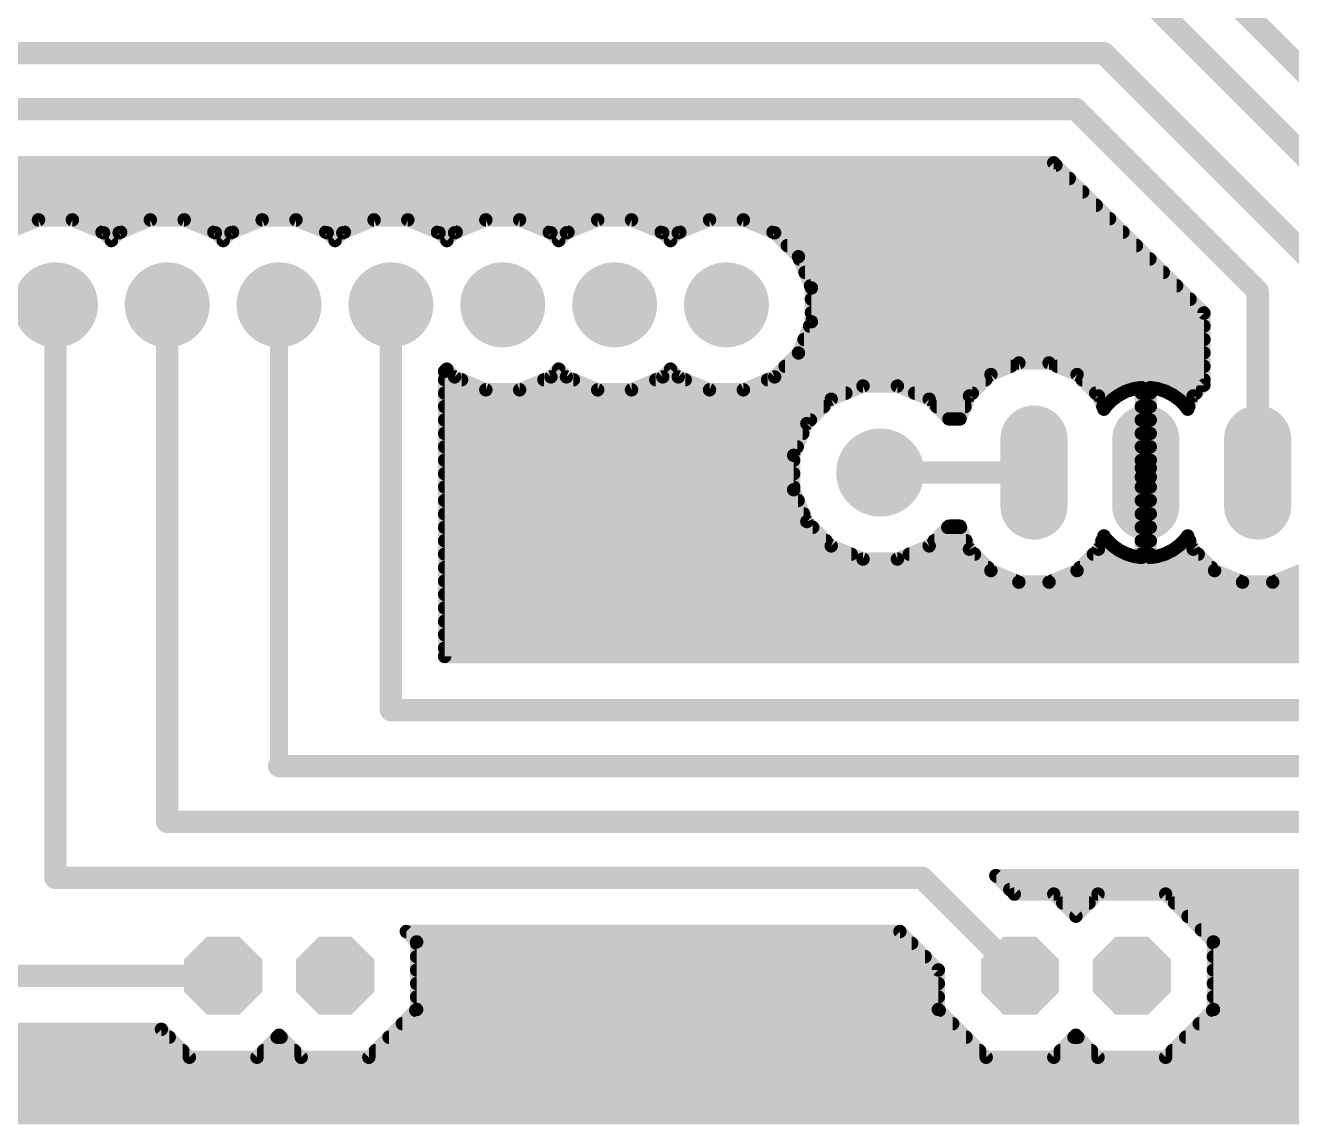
# Model space of a CAD drawing. Header units: millimetres. Extents: x 0 to 653, y 0 to 287.
# Drawn here: x 43.45 to 72.21, y 46.94 to 71.75 of the extents above; entities that cross this region are included whole.
import ezdxf

# ---------------------------------------------------------------- set-up
doc = ezdxf.new("R2010")
doc.units = ezdxf.units.MM
for name, color, linetype in [('16', 7, 'Continuous'), ('17', 7, 'Continuous'), ('18', 7, 'Continuous')]:
    doc.layers.add(name, color=color, linetype=linetype)

# ---------------------------------------------------------------- blocks, each defined once
blk = doc.blocks.new('LONGP100')
at = {"const_width": 1}
blk.add_lwpolyline([(-0.5, 0), (0.5, 0)], dxfattribs=at)
at = {"const_width": 0.5}
for points in [[(-0.5, 0.25, 1), (-0.5, -0.25)], [(0.5, -0.25, 1), (0.5, 0.25)]]:
    blk.add_lwpolyline(points, format="xyb", dxfattribs=at)
blk = doc.blocks.new('OCTAGONP')
at = {"const_width": 0.5}
blk.add_lwpolyline([(-0.25, -0.1036), (-0.25, 0.1036), (-0.1036, 0.25), (0.1036, 0.25), (0.25, 0.1036), (0.25, -0.1036), (0.1036, -0.25), (-0.1036, -0.25), (-0.25, -0.1036), (-0.25, 0.1036)], dxfattribs=at)
blk = doc.blocks.new('ROUNDP')
at = {"const_width": 0.5}
blk.add_lwpolyline([(0, -0.25, 1), (0, 0.25, 1), (0, -0.25)], format="xyb", dxfattribs=at)
blk = doc.blocks.new('ROUNDV')
at = {"const_width": 0.5}
blk.add_lwpolyline([(0, -0.25, 1), (0, 0.25, 1), (0, -0.25)], format="xyb", dxfattribs=at)

msp = doc.modelspace()

# ---------------------------------------------------------------- linework, layer by layer
at = {"layer": '16'}
for points, const_width in [([(69.532, 73.66), (84.455, 58.737)], 0.508), ([(68.897, 72.39), (83.82, 57.468)], 0.508), ([(41.593, 71.12), (67.945, 71.12)], 0.508), ([(67.945, 71.12), (73.978, 65.088)], 0.508), ([(39.053, 69.85), (67.31, 69.85)], 0.508), ([(67.31, 69.85), (71.438, 65.722)], 0.508), ([(38.81, 68.631), (66.805, 68.631)], 0.305), ([(66.805, 68.631), (70.218, 65.218)], 0.305), ([(19.607, 68.58), (66.856, 68.58)], 0.305), ([(19.607, 68.275), (67.161, 68.275)], 0.305), ([(19.607, 67.97), (67.465, 67.97)], 0.305), ([(19.607, 67.666), (67.77, 67.666)], 0.305), ([(19.607, 67.361), (68.075, 67.361)], 0.305), ([(43.748, 67.335), (43.039, 67.041)], 0.305), ([(44.517, 67.335), (43.748, 67.335)], 0.305), ([(45.226, 67.041), (44.517, 67.335)], 0.305), ([(46.288, 67.335), (45.579, 67.041)], 0.305), ([(47.056, 67.335), (46.288, 67.335)], 0.305), ([(47.766, 67.041), (47.056, 67.335)], 0.305), ([(48.828, 67.335), (48.119, 67.041)], 0.305), ([(49.596, 67.335), (48.828, 67.335)], 0.305), ([(50.306, 67.041), (49.596, 67.335)], 0.305), ([(51.368, 67.335), (50.659, 67.041)], 0.305), ([(52.136, 67.335), (51.368, 67.335)], 0.305), ([(52.846, 67.041), (52.136, 67.335)], 0.305), ([(53.908, 67.335), (53.199, 67.041)], 0.305), ([(54.676, 67.335), (53.908, 67.335)], 0.305), ([(55.386, 67.041), (54.676, 67.335)], 0.305), ([(56.449, 67.335), (55.739, 67.041)], 0.305), ([(57.217, 67.335), (56.449, 67.335)], 0.305), ([(57.926, 67.041), (57.217, 67.335)], 0.305), ([(58.989, 67.335), (58.279, 67.041)], 0.305), ([(59.757, 67.335), (58.989, 67.335)], 0.305), ([(60.466, 67.041), (59.757, 67.335)], 0.305), ([(45.191, 67.056), (45.614, 67.056)], 0.305), ([(45.403, 66.865), (45.226, 67.041)], 0.305), ([(45.579, 67.041), (45.403, 66.865)], 0.305), ([(47.731, 67.056), (48.154, 67.056)], 0.305), ([(47.943, 66.865), (47.766, 67.041)], 0.305), ([(48.119, 67.041), (47.943, 66.865)], 0.305), ([(50.271, 67.056), (50.694, 67.056)], 0.305), ([(50.483, 66.865), (50.306, 67.041)], 0.305), ([(50.659, 67.041), (50.483, 66.865)], 0.305), ([(52.811, 67.056), (53.234, 67.056)], 0.305), ([(53.023, 66.865), (52.846, 67.041)], 0.305), ([(53.199, 67.041), (53.023, 66.865)], 0.305), ([(55.351, 67.056), (55.774, 67.056)], 0.305), ([(55.562, 66.865), (55.386, 67.041)], 0.305), ([(55.739, 67.041), (55.562, 66.865)], 0.305), ([(57.891, 67.056), (58.314, 67.056)], 0.305), ([(58.102, 66.865), (57.926, 67.041)], 0.305), ([(58.279, 67.041), (58.102, 66.865)], 0.305), ([(60.431, 67.056), (68.38, 67.056)], 0.305), ([(61.009, 66.499), (60.466, 67.041)], 0.305), ([(60.756, 66.751), (68.685, 66.751)], 0.305), ([(61.303, 65.789), (61.009, 66.499)], 0.305), ([(61.031, 66.446), (68.989, 66.446)], 0.305), ([(61.157, 66.142), (69.294, 66.142)], 0.305), ([(61.283, 65.837), (69.599, 65.837)], 0.305), ([(61.303, 65.021), (61.303, 65.789)], 0.305), ([(71.438, 65.722), (71.438, 61.595)], 0.508), ([(44.133, 65.405), (44.133, 52.388)], 0.508), ([(46.672, 65.405), (46.672, 53.657)], 0.508), ([(49.212, 65.405), (49.212, 54.928)], 0.406), ([(51.752, 65.405), (51.752, 56.197)], 0.508), ([(61.303, 65.532), (69.904, 65.532)], 0.305), ([(61.303, 65.227), (70.209, 65.227)], 0.305), ([(70.218, 65.218), (70.218, 63.58)], 0.305), ([(61.009, 64.311), (61.303, 65.021)], 0.305), ([(61.262, 64.922), (70.218, 64.922)], 0.305), ([(61.136, 64.618), (70.218, 64.618)], 0.305), ([(60.466, 63.769), (61.009, 64.311)], 0.305), ([(61.01, 64.313), (70.218, 64.313)], 0.305), ([(60.706, 64.008), (65.83, 64.008)], 0.305), ([(66.014, 64.084), (65.379, 63.821)], 0.305), ([(66.701, 64.084), (66.014, 64.084)], 0.305), ([(67.336, 63.821), (66.701, 64.084)], 0.305), ([(66.885, 64.008), (70.218, 64.008)], 0.305), ([(52.972, 63.894), (53.023, 63.945)], 0.305), ([(52.972, 57.417), (52.972, 63.894)], 0.305), ([(52.972, 63.703), (53.357, 63.703)], 0.305), ([(53.023, 63.945), (53.199, 63.769)], 0.305), ([(53.199, 63.769), (53.908, 63.475)], 0.305), ([(54.676, 63.475), (55.386, 63.769)], 0.305), ([(55.228, 63.703), (55.897, 63.703)], 0.305), ([(55.386, 63.769), (55.562, 63.945)], 0.305), ([(55.562, 63.945), (55.739, 63.769)], 0.305), ([(55.739, 63.769), (56.449, 63.475)], 0.305), ([(57.217, 63.475), (57.926, 63.769)], 0.305), ([(57.768, 63.703), (58.437, 63.703)], 0.305), ([(57.926, 63.769), (58.102, 63.945)], 0.305), ([(58.102, 63.945), (58.279, 63.769)], 0.305), ([(58.279, 63.769), (58.989, 63.475)], 0.305), ([(59.757, 63.475), (60.466, 63.769)], 0.305), ([(60.308, 63.703), (65.261, 63.703)], 0.305), ([(65.379, 63.821), (64.893, 63.335)], 0.305), ([(67.822, 63.335), (67.336, 63.821)], 0.305), ([(67.454, 63.703), (70.218, 63.703)], 0.305), ([(53.908, 63.475), (54.676, 63.475)], 0.305), ([(56.449, 63.475), (57.217, 63.475)], 0.305), ([(58.989, 63.475), (59.757, 63.475)], 0.305), ([(62.474, 63.56), (61.752, 63.261)], 0.305), ([(63.256, 63.56), (62.474, 63.56)], 0.305), ([(63.978, 63.261), (63.256, 63.56)], 0.305), ([(68.449, 63.44), (68.285, 63.356)], 0.305), ([(68.624, 63.497), (68.449, 63.44)], 0.305), ([(68.796, 63.524), (68.624, 63.497)], 0.305), ([(68.796, 61.697), (68.796, 63.524)], 0.305), ([(69.171, 63.497), (68.999, 63.524)], 0.305), ([(68.999, 63.524), (68.999, 61.697)], 0.305), ([(69.346, 63.44), (69.171, 63.497)], 0.305), ([(69.51, 63.356), (69.346, 63.44)], 0.305), ([(70.218, 63.58), (69.973, 63.335)], 0.305), ([(52.972, 63.398), (62.084, 63.398)], 0.305), ([(61.752, 63.261), (61.199, 62.708)], 0.305), ([(63.647, 63.398), (64.956, 63.398)], 0.305), ([(64.425, 62.814), (63.978, 63.261)], 0.305), ([(64.893, 63.335), (64.677, 62.814)], 0.305), ([(67.759, 63.398), (68.368, 63.398)], 0.305), ([(67.946, 63.035), (67.822, 63.335)], 0.305), ([(68.136, 63.248), (68.006, 63.118)], 0.305), ([(68.285, 63.356), (68.136, 63.248)], 0.305), ([(68.796, 63.398), (68.999, 63.398)], 0.305), ([(69.427, 63.398), (70.036, 63.398)], 0.305), ([(69.659, 63.248), (69.51, 63.356)], 0.305), ([(69.789, 63.118), (69.659, 63.248)], 0.305), ([(69.973, 63.335), (69.849, 63.035)], 0.305), ([(52.972, 63.094), (61.584, 63.094)], 0.305), ([(64.146, 63.094), (64.793, 63.094)], 0.305), ([(67.922, 63.094), (67.989, 63.094)], 0.305), ([(68.006, 63.118), (67.946, 63.035)], 0.305), ([(68.796, 63.094), (68.999, 63.094)], 0.305), ([(69.849, 63.035), (69.789, 63.118)], 0.305), ([(69.806, 63.094), (69.873, 63.094)], 0.305), ([(52.972, 62.789), (61.28, 62.789)], 0.305), ([(61.199, 62.708), (60.9, 61.986)], 0.305), ([(64.677, 62.814), (64.425, 62.814)], 0.305), ([(68.796, 62.789), (68.999, 62.789)], 0.305), ([(52.972, 62.484), (61.106, 62.484)], 0.305), ([(68.796, 62.484), (68.999, 62.484)], 0.305), ([(52.972, 62.179), (60.98, 62.179)], 0.305), ([(60.9, 61.986), (60.9, 61.204)], 0.305), ([(68.796, 62.179), (68.999, 62.179)], 0.305), ([(52.972, 61.874), (60.9, 61.874)], 0.305), ([(66.358, 61.595), (62.865, 61.595)], 0.508), ([(68.796, 61.874), (68.999, 61.874)], 0.305), ([(68.999, 61.697), (68.796, 61.697)], 0.305), ([(52.972, 61.57), (60.9, 61.57)], 0.305), ([(68.796, 59.666), (68.796, 61.493)], 0.305), ([(68.796, 61.493), (68.999, 61.493)], 0.305), ([(68.999, 61.493), (68.999, 59.666)], 0.305), ([(52.972, 61.265), (60.9, 61.265)], 0.305), ([(60.9, 61.204), (61.199, 60.482)], 0.305), ([(68.796, 61.265), (68.999, 61.265)], 0.305), ([(52.972, 60.96), (61.001, 60.96)], 0.305), ([(68.796, 60.96), (68.999, 60.96)], 0.305), ([(52.972, 60.655), (61.127, 60.655)], 0.305), ([(68.796, 60.655), (68.999, 60.655)], 0.305), ([(52.972, 60.35), (61.33, 60.35)], 0.305), ([(61.199, 60.482), (61.752, 59.929)], 0.305), ([(63.978, 59.929), (64.425, 60.376)], 0.305), ([(64.4, 60.35), (64.688, 60.35)], 0.305), ([(64.425, 60.376), (64.677, 60.376)], 0.305), ([(64.677, 60.376), (64.893, 59.855)], 0.305), ([(68.796, 60.35), (68.999, 60.35)], 0.305), ([(52.972, 60.046), (61.635, 60.046)], 0.305), ([(64.095, 60.046), (64.814, 60.046)], 0.305), ([(67.822, 59.855), (67.946, 60.155)], 0.305), ([(67.901, 60.046), (68.032, 60.046)], 0.305), ([(67.946, 60.155), (68.006, 60.072)], 0.305), ([(68.006, 60.072), (68.136, 59.942)], 0.305), ([(68.796, 60.046), (68.999, 60.046)], 0.305), ([(69.659, 59.942), (69.789, 60.072)], 0.305), ([(69.763, 60.046), (69.894, 60.046)], 0.305), ([(69.789, 60.072), (69.849, 60.155)], 0.305), ([(69.849, 60.155), (69.973, 59.855)], 0.305), ([(52.972, 59.741), (62.206, 59.741)], 0.305), ([(61.752, 59.929), (62.474, 59.63)], 0.305), ([(63.256, 59.63), (63.978, 59.929)], 0.305), ([(63.524, 59.741), (65.007, 59.741)], 0.305), ([(64.893, 59.855), (65.379, 59.369)], 0.305), ([(67.336, 59.369), (67.822, 59.855)], 0.305), ([(67.708, 59.741), (68.478, 59.741)], 0.305), ([(68.136, 59.942), (68.285, 59.834)], 0.305), ([(68.285, 59.834), (68.449, 59.75)], 0.305), ([(68.449, 59.75), (68.624, 59.693)], 0.305), ([(68.624, 59.693), (68.796, 59.666)], 0.305), ([(68.796, 59.741), (68.999, 59.741)], 0.305), ([(68.999, 59.666), (69.171, 59.693)], 0.305), ([(69.171, 59.693), (69.346, 59.75)], 0.305), ([(69.317, 59.741), (70.087, 59.741)], 0.305), ([(69.346, 59.75), (69.51, 59.834)], 0.305), ([(69.51, 59.834), (69.659, 59.942)], 0.305), ([(69.973, 59.855), (70.459, 59.369)], 0.305), ([(52.972, 59.436), (65.312, 59.436)], 0.305), ([(62.474, 59.63), (63.256, 59.63)], 0.305), ([(67.403, 59.436), (70.392, 59.436)], 0.305), ([(52.972, 59.131), (65.953, 59.131)], 0.305), ([(65.379, 59.369), (66.014, 59.106)], 0.305), ([(66.014, 59.106), (66.701, 59.106)], 0.305), ([(66.701, 59.106), (67.336, 59.369)], 0.305), ([(66.762, 59.131), (71.033, 59.131)], 0.305), ([(70.459, 59.369), (71.094, 59.106)], 0.305), ([(71.094, 59.106), (71.781, 59.106)], 0.305), ([(71.781, 59.106), (72.416, 59.369)], 0.305), ([(71.842, 59.131), (73.573, 59.131)], 0.305), ([(52.972, 58.826), (80.737, 58.826)], 0.305), ([(52.972, 58.522), (81.042, 58.522)], 0.305), ([(52.972, 58.217), (81.347, 58.217)], 0.305), ([(52.972, 57.912), (81.651, 57.912)], 0.305), ([(52.972, 57.607), (81.956, 57.607)], 0.305), ([(82.147, 57.417), (52.972, 57.417)], 0.305), ([(51.752, 56.197), (118.11, 56.197)], 0.508), ([(49.212, 54.928), (100.965, 54.928)], 0.508), ([(46.672, 53.657), (81.915, 53.657)], 0.508), ([(44.133, 52.388), (63.818, 52.388)], 0.508), ([(63.818, 52.388), (66.04, 50.165)], 0.508), ([(65.91, 52.019), (65.491, 52.438)], 0.305), ([(65.491, 52.438), (81.41, 52.438)], 0.305), ([(65.504, 52.426), (81.423, 52.426)], 0.305), ([(65.808, 52.121), (81.728, 52.121)], 0.305), ([(66.808, 52.019), (65.91, 52.019)], 0.305), ([(67.31, 51.517), (66.808, 52.019)], 0.305), ([(67.812, 52.019), (67.31, 51.517)], 0.305), ([(69.348, 52.019), (67.812, 52.019)], 0.305), ([(70.434, 50.933), (69.348, 52.019)], 0.305), ([(67.011, 51.816), (67.609, 51.816)], 0.305), ([(69.551, 51.816), (82.032, 51.816)], 0.305), ([(69.856, 51.511), (79.71, 51.511)], 0.305), ([(52.337, 50.933), (52.101, 51.168)], 0.305), ([(52.101, 51.168), (63.312, 51.168)], 0.305), ([(63.312, 51.168), (64.186, 50.295)], 0.305), ([(70.161, 51.206), (79.228, 51.206)], 0.305), ([(52.337, 49.397), (52.337, 50.933)], 0.305), ([(52.337, 50.902), (63.579, 50.902)], 0.305), ([(70.434, 49.397), (70.434, 50.933)], 0.305), ([(70.434, 50.902), (79.031, 50.902)], 0.305), ([(52.337, 50.597), (63.884, 50.597)], 0.305), ([(70.434, 50.597), (78.618, 50.597)], 0.305), ([(41.593, 50.165), (47.943, 50.165)], 0.508), ([(52.337, 50.292), (64.186, 50.292)], 0.305), ([(64.186, 50.295), (64.186, 49.397)], 0.305), ([(70.434, 50.292), (78.406, 50.292)], 0.305), ([(52.337, 49.987), (64.186, 49.987)], 0.305), ([(70.434, 49.987), (78.31, 49.987)], 0.305), ([(52.337, 49.682), (64.186, 49.682)], 0.305), ([(70.434, 49.682), (78.31, 49.682)], 0.305), ([(51.251, 48.311), (52.337, 49.397)], 0.305), ([(52.317, 49.378), (64.205, 49.378)], 0.305), ([(64.186, 49.397), (65.272, 48.311)], 0.305), ([(69.348, 48.311), (70.434, 49.397)], 0.305), ([(70.415, 49.378), (78.417, 49.378)], 0.305), ([(52.013, 49.073), (64.51, 49.073)], 0.305), ([(70.11, 49.073), (78.643, 49.073)], 0.305), ([(33.61, 48.768), (46.717, 48.768)], 0.305), ([(41.35, 48.946), (46.539, 48.946)], 0.305), ([(46.539, 48.946), (47.175, 48.311)], 0.305), ([(48.711, 48.311), (49.212, 48.813)], 0.305), ([(49.168, 48.768), (49.257, 48.768)], 0.305), ([(49.212, 48.813), (49.715, 48.311)], 0.305), ([(51.708, 48.768), (64.815, 48.768)], 0.305), ([(66.808, 48.311), (67.31, 48.813)], 0.305), ([(67.265, 48.768), (67.355, 48.768)], 0.305), ([(67.31, 48.813), (67.812, 48.311)], 0.305), ([(69.805, 48.768), (79.041, 48.768)], 0.305), ([(33.305, 48.463), (47.022, 48.463)], 0.305), ([(48.863, 48.463), (49.562, 48.463)], 0.305), ([(51.403, 48.463), (65.12, 48.463)], 0.305), ([(66.96, 48.463), (67.66, 48.463)], 0.305), ([(69.5, 48.463), (79.253, 48.463)], 0.305), ([(47.175, 48.311), (48.711, 48.311)], 0.305), ([(49.715, 48.311), (51.251, 48.311)], 0.305), ([(65.272, 48.311), (66.808, 48.311)], 0.305), ([(67.812, 48.311), (69.348, 48.311)], 0.305), ([(24.165, 48.158), (79.771, 48.158)], 0.305), ([(23.86, 47.854), (167.958, 47.854)], 0.305), ([(23.555, 47.549), (167.958, 47.549)], 0.305), ([(23.251, 47.244), (167.958, 47.244)], 0.305), ([(1.168, 46.939), (167.958, 46.939)], 0.305)]:
    msp.add_lwpolyline(points, dxfattribs=dict(at, const_width=const_width))
for points, const_width in [([(68.035, 71.21, 1), (67.855, 71.03)], 0.254), ([(67.945, 70.993, 1), (67.945, 71.247)], 0.254), ([(67.4, 69.94, 1), (67.22, 69.76)], 0.254), ([(67.31, 69.723, 1), (67.31, 69.977)], 0.254), ([(66.859, 68.685, 1), (66.751, 68.577)], 0.152), ([(66.805, 68.555, 1), (66.805, 68.707)], 0.152), ([(66.856, 68.504, 1), (66.856, 68.656)], 0.152), ([(67.161, 68.199, 1), (67.161, 68.351)], 0.152), ([(67.465, 67.894, 1), (67.465, 68.047)], 0.152), ([(67.77, 67.589, 1), (67.77, 67.742)], 0.152), ([(43.748, 67.412, 1), (43.748, 67.259)], 0.152), ([(43.778, 67.265, 1), (43.719, 67.406)], 0.152), ([(44.546, 67.406, 1), (44.487, 67.265)], 0.152), ([(44.517, 67.259, 1), (44.517, 67.412)], 0.152), ([(46.288, 67.412, 1), (46.288, 67.259)], 0.152), ([(46.318, 67.265, 1), (46.259, 67.406)], 0.152), ([(47.086, 67.406, 1), (47.027, 67.265)], 0.152), ([(47.056, 67.259, 1), (47.056, 67.412)], 0.152), ([(48.828, 67.412, 1), (48.828, 67.259)], 0.152), ([(48.858, 67.265, 1), (48.799, 67.406)], 0.152), ([(49.626, 67.406, 1), (49.567, 67.265)], 0.152), ([(49.596, 67.259, 1), (49.596, 67.412)], 0.152), ([(51.368, 67.412, 1), (51.368, 67.259)], 0.152), ([(51.398, 67.265, 1), (51.339, 67.406)], 0.152), ([(52.166, 67.406, 1), (52.107, 67.265)], 0.152), ([(52.136, 67.259, 1), (52.136, 67.412)], 0.152), ([(53.908, 67.412, 1), (53.908, 67.259)], 0.152), ([(53.938, 67.265, 1), (53.879, 67.406)], 0.152), ([(54.706, 67.406, 1), (54.647, 67.265)], 0.152), ([(54.676, 67.259, 1), (54.676, 67.412)], 0.152), ([(56.449, 67.412, 1), (56.449, 67.259)], 0.152), ([(56.478, 67.265, 1), (56.419, 67.406)], 0.152), ([(57.246, 67.406, 1), (57.187, 67.265)], 0.152), ([(57.217, 67.259, 1), (57.217, 67.412)], 0.152), ([(58.989, 67.412, 1), (58.989, 67.259)], 0.152), ([(59.018, 67.265, 1), (58.959, 67.406)], 0.152), ([(59.786, 67.406, 1), (59.727, 67.265)], 0.152), ([(59.757, 67.259, 1), (59.757, 67.412)], 0.152), ([(68.075, 67.285, 1), (68.075, 67.437)], 0.152), ([(45.191, 67.132, 1), (45.191, 66.98)], 0.152), ([(45.28, 67.095, 1), (45.172, 66.988)], 0.152), ([(45.197, 66.971, 1), (45.255, 67.112)], 0.152), ([(45.55, 67.112, 1), (45.608, 66.971)], 0.152), ([(45.633, 66.988, 1), (45.525, 67.095)], 0.152), ([(45.614, 66.98, 1), (45.614, 67.132)], 0.152), ([(47.731, 67.132, 1), (47.731, 66.98)], 0.152), ([(47.82, 67.095, 1), (47.712, 66.988)], 0.152), ([(47.737, 66.971, 1), (47.795, 67.112)], 0.152), ([(48.09, 67.112, 1), (48.148, 66.971)], 0.152), ([(48.173, 66.988, 1), (48.065, 67.095)], 0.152), ([(48.154, 66.98, 1), (48.154, 67.132)], 0.152), ([(50.271, 67.132, 1), (50.271, 66.98)], 0.152), ([(50.36, 67.095, 1), (50.252, 66.988)], 0.152), ([(50.277, 66.971, 1), (50.335, 67.112)], 0.152), ([(50.63, 67.112, 1), (50.688, 66.971)], 0.152), ([(50.713, 66.988, 1), (50.605, 67.095)], 0.152), ([(50.694, 66.98, 1), (50.694, 67.132)], 0.152), ([(52.811, 67.132, 1), (52.811, 66.98)], 0.152), ([(52.9, 67.095, 1), (52.792, 66.988)], 0.152), ([(52.817, 66.971, 1), (52.875, 67.112)], 0.152), ([(53.17, 67.112, 1), (53.228, 66.971)], 0.152), ([(53.253, 66.988, 1), (53.145, 67.095)], 0.152), ([(53.234, 66.98, 1), (53.234, 67.132)], 0.152), ([(55.351, 67.132, 1), (55.351, 66.98)], 0.152), ([(55.44, 67.095, 1), (55.332, 66.988)], 0.152), ([(55.357, 66.971, 1), (55.415, 67.112)], 0.152), ([(55.71, 67.112, 1), (55.768, 66.971)], 0.152), ([(55.793, 66.988, 1), (55.685, 67.095)], 0.152), ([(55.774, 66.98, 1), (55.774, 67.132)], 0.152), ([(57.891, 67.132, 1), (57.891, 66.98)], 0.152), ([(57.98, 67.095, 1), (57.872, 66.988)], 0.152), ([(57.897, 66.971, 1), (57.955, 67.112)], 0.152), ([(58.25, 67.112, 1), (58.308, 66.971)], 0.152), ([(58.333, 66.988, 1), (58.225, 67.095)], 0.152), ([(58.314, 66.98, 1), (58.314, 67.132)], 0.152), ([(60.431, 67.132, 1), (60.431, 66.98)], 0.152), ([(60.52, 67.095, 1), (60.412, 66.988)], 0.152), ([(60.437, 66.971, 1), (60.495, 67.112)], 0.152), ([(68.38, 66.98, 1), (68.38, 67.132)], 0.152), ([(45.349, 66.919, 1), (45.456, 66.811)], 0.152), ([(45.349, 66.811, 1), (45.456, 66.919)], 0.152), ([(47.889, 66.919, 1), (47.996, 66.811)], 0.152), ([(47.889, 66.811, 1), (47.996, 66.919)], 0.152), ([(50.429, 66.919, 1), (50.536, 66.811)], 0.152), ([(50.429, 66.811, 1), (50.536, 66.919)], 0.152), ([(52.969, 66.919, 1), (53.076, 66.811)], 0.152), ([(52.969, 66.811, 1), (53.076, 66.919)], 0.152), ([(55.509, 66.919, 1), (55.616, 66.811)], 0.152), ([(55.509, 66.811, 1), (55.616, 66.919)], 0.152), ([(58.049, 66.919, 1), (58.156, 66.811)], 0.152), ([(58.049, 66.811, 1), (58.156, 66.919)], 0.152), ([(60.756, 66.827, 1), (60.756, 66.675)], 0.152), ([(68.685, 66.675, 1), (68.685, 66.827)], 0.152), ([(61.079, 66.528, 1), (60.939, 66.469)], 0.152), ([(61.031, 66.523, 1), (61.031, 66.37)], 0.152), ([(60.955, 66.445, 1), (61.063, 66.552)], 0.152), ([(68.989, 66.37, 1), (68.989, 66.523)], 0.152), ([(61.157, 66.218, 1), (61.157, 66.065)], 0.152), ([(69.294, 66.065, 1), (69.294, 66.218)], 0.152), ([(61.283, 65.913, 1), (61.283, 65.761)], 0.152), ([(61.379, 65.789, 1), (61.227, 65.789)], 0.152), ([(61.233, 65.76, 1), (61.373, 65.818)], 0.152), ([(69.599, 65.761, 1), (69.599, 65.913)], 0.152), ([(71.564, 65.722, 1), (71.311, 65.722)], 0.254), ([(71.348, 65.633, 1), (71.527, 65.812)], 0.254), ([(44.26, 65.405, 1), (44.005, 65.405)], 0.254), ([(46.8, 65.405, 1), (46.545, 65.405)], 0.254), ([(49.314, 65.405, 1), (49.111, 65.405)], 0.203), ([(51.88, 65.405, 1), (51.626, 65.405)], 0.254), ([(61.303, 65.608, 1), (61.303, 65.456)], 0.152), ([(69.904, 65.456, 1), (69.904, 65.608)], 0.152), ([(61.303, 65.303, 1), (61.303, 65.151)], 0.152), ([(70.294, 65.218, 1), (70.142, 65.218)], 0.152), ([(70.164, 65.164, 1), (70.272, 65.271)], 0.152), ([(70.209, 65.151, 1), (70.209, 65.303)], 0.152), ([(61.262, 64.999, 1), (61.262, 64.846)], 0.152), ([(61.227, 65.021, 1), (61.379, 65.021)], 0.152), ([(61.373, 64.992, 1), (61.233, 65.05)], 0.152), ([(70.218, 64.846, 1), (70.218, 64.999)], 0.152), ([(61.136, 64.694, 1), (61.136, 64.541)], 0.152), ([(70.218, 64.541, 1), (70.218, 64.694)], 0.152), ([(61.01, 64.389, 1), (61.01, 64.237)], 0.152), ([(61.063, 64.258, 1), (60.955, 64.365)], 0.152), ([(70.218, 64.237, 1), (70.218, 64.389)], 0.152), ([(60.706, 64.084, 1), (60.706, 63.932)], 0.152), ([(60.939, 64.341, 1), (61.079, 64.282)], 0.152), ([(65.83, 63.932, 1), (65.83, 64.084)], 0.152), ([(66.014, 64.16, 1), (66.014, 64.008)], 0.152), ([(66.043, 64.014, 1), (65.985, 64.155)], 0.152), ([(66.73, 64.155, 1), (66.672, 64.014)], 0.152), ([(66.701, 64.008, 1), (66.701, 64.16)], 0.152), ([(66.885, 64.084, 1), (66.885, 63.932)], 0.152), ([(70.218, 63.932, 1), (70.218, 64.084)], 0.152), ([(53.048, 63.894, 1), (52.895, 63.894)], 0.152), ([(52.918, 63.948, 1), (53.026, 63.84)], 0.152), ([(52.972, 63.779, 1), (52.972, 63.627)], 0.152), ([(53.076, 63.999, 1), (52.969, 63.891)], 0.152), ([(53.076, 63.891, 1), (52.969, 63.999)], 0.152), ([(53.228, 63.839, 1), (53.17, 63.698)], 0.152), ([(53.145, 63.715, 1), (53.253, 63.822)], 0.152), ([(53.357, 63.627, 1), (53.357, 63.779)], 0.152), ([(55.228, 63.779, 1), (55.228, 63.627)], 0.152), ([(55.332, 63.822, 1), (55.44, 63.715)], 0.152), ([(55.415, 63.698, 1), (55.357, 63.839)], 0.152), ([(55.616, 63.999, 1), (55.509, 63.891)], 0.152), ([(55.616, 63.891, 1), (55.509, 63.999)], 0.152), ([(55.768, 63.839, 1), (55.71, 63.698)], 0.152), ([(55.685, 63.715, 1), (55.793, 63.822)], 0.152), ([(55.897, 63.627, 1), (55.897, 63.779)], 0.152), ([(57.768, 63.779, 1), (57.768, 63.627)], 0.152), ([(57.872, 63.822, 1), (57.98, 63.715)], 0.152), ([(57.955, 63.698, 1), (57.897, 63.839)], 0.152), ([(58.156, 63.999, 1), (58.049, 63.891)], 0.152), ([(58.156, 63.891, 1), (58.049, 63.999)], 0.152), ([(58.308, 63.839, 1), (58.25, 63.698)], 0.152), ([(58.225, 63.715, 1), (58.333, 63.822)], 0.152), ([(58.437, 63.627, 1), (58.437, 63.779)], 0.152), ([(60.308, 63.779, 1), (60.308, 63.627)], 0.152), ([(60.412, 63.822, 1), (60.52, 63.715)], 0.152), ([(60.495, 63.698, 1), (60.437, 63.839)], 0.152), ([(65.261, 63.627, 1), (65.261, 63.779)], 0.152), ([(65.35, 63.892, 1), (65.408, 63.751)], 0.152), ([(65.433, 63.767, 1), (65.325, 63.875)], 0.152), ([(67.39, 63.875, 1), (67.282, 63.767)], 0.152), ([(67.307, 63.751, 1), (67.365, 63.892)], 0.152), ([(67.454, 63.779, 1), (67.454, 63.627)], 0.152), ([(70.218, 63.627, 1), (70.218, 63.779)], 0.152), ([(53.908, 63.551, 1), (53.908, 63.398)], 0.152), ([(53.879, 63.404, 1), (53.938, 63.545)], 0.152), ([(54.647, 63.545, 1), (54.706, 63.404)], 0.152), ([(54.676, 63.398, 1), (54.676, 63.551)], 0.152), ([(56.449, 63.551, 1), (56.449, 63.398)], 0.152), ([(56.419, 63.404, 1), (56.478, 63.545)], 0.152), ([(57.187, 63.545, 1), (57.246, 63.404)], 0.152), ([(57.217, 63.398, 1), (57.217, 63.551)], 0.152), ([(58.989, 63.551, 1), (58.989, 63.398)], 0.152), ([(58.959, 63.404, 1), (59.018, 63.545)], 0.152), ([(59.727, 63.545, 1), (59.786, 63.404)], 0.152), ([(59.757, 63.398, 1), (59.757, 63.551)], 0.152), ([(62.474, 63.636, 1), (62.474, 63.484)], 0.152), ([(62.503, 63.49, 1), (62.445, 63.631)], 0.152), ([(63.285, 63.631, 1), (63.227, 63.49)], 0.152), ([(63.256, 63.484, 1), (63.256, 63.636)], 0.152), ([(68.425, 63.512, 1), (68.472, 63.367)], 0.152), ([(68.484, 63.372, 1), (68.414, 63.508)], 0.152), ([(68.612, 63.572, 1), (68.636, 63.421)], 0.152), ([(68.647, 63.424, 1), (68.6, 63.569)], 0.152), ([(68.872, 63.524, 1), (68.72, 63.524)], 0.152), ([(68.808, 63.449, 1), (68.784, 63.599)], 0.152), ([(69.011, 63.599, 1), (68.987, 63.449)], 0.152), ([(69.075, 63.524, 1), (68.923, 63.524)], 0.152), ([(69.195, 63.569, 1), (69.148, 63.424)], 0.152), ([(69.159, 63.421, 1), (69.183, 63.572)], 0.152), ([(69.381, 63.508, 1), (69.311, 63.372)], 0.152), ([(69.323, 63.367, 1), (69.37, 63.512)], 0.152), ([(70.142, 63.58, 1), (70.294, 63.58)], 0.152), ([(70.272, 63.526, 1), (70.164, 63.634)], 0.152), ([(52.972, 63.475, 1), (52.972, 63.322)], 0.152), ([(61.723, 63.331, 1), (61.781, 63.191)], 0.152), ([(61.806, 63.207, 1), (61.698, 63.315)], 0.152), ([(62.084, 63.322, 1), (62.084, 63.475)], 0.152), ([(63.647, 63.475, 1), (63.647, 63.322)], 0.152), ([(64.032, 63.315, 1), (63.924, 63.207)], 0.152), ([(63.949, 63.191, 1), (64.007, 63.331)], 0.152), ([(64.839, 63.389, 1), (64.947, 63.282)], 0.152), ([(64.964, 63.306, 1), (64.823, 63.364)], 0.152), ([(64.956, 63.322, 1), (64.956, 63.475)], 0.152), ([(67.759, 63.475, 1), (67.759, 63.322)], 0.152), ([(67.892, 63.364, 1), (67.751, 63.306)], 0.152), ([(67.768, 63.282, 1), (67.876, 63.389)], 0.152), ([(68.091, 63.31, 1), (68.181, 63.187)], 0.152), ([(68.19, 63.194, 1), (68.082, 63.302)], 0.152), ([(68.251, 63.424, 1), (68.32, 63.288)], 0.152), ([(68.33, 63.295, 1), (68.24, 63.418)], 0.152), ([(68.368, 63.322, 1), (68.368, 63.475)], 0.152), ([(68.796, 63.475, 1), (68.796, 63.322)], 0.152), ([(68.999, 63.322, 1), (68.999, 63.475)], 0.152), ([(69.427, 63.475, 1), (69.427, 63.322)], 0.152), ([(69.555, 63.418, 1), (69.465, 63.295)], 0.152), ([(69.475, 63.288, 1), (69.544, 63.424)], 0.152), ([(69.713, 63.302, 1), (69.605, 63.194)], 0.152), ([(69.614, 63.187, 1), (69.703, 63.31)], 0.152), ([(69.919, 63.389, 1), (70.027, 63.282)], 0.152), ([(70.044, 63.306, 1), (69.903, 63.364)], 0.152), ([(70.036, 63.322, 1), (70.036, 63.475)], 0.152), ([(52.972, 63.17, 1), (52.972, 63.017)], 0.152), ([(61.584, 63.017, 1), (61.584, 63.17)], 0.152), ([(64.146, 63.17, 1), (64.146, 63.017)], 0.152), ([(64.793, 63.017, 1), (64.793, 63.17)], 0.152), ([(67.922, 63.17, 1), (67.922, 63.017)], 0.152), ([(67.884, 63.08, 1), (68.008, 62.99)], 0.152), ([(67.876, 63.006, 1), (68.016, 63.064)], 0.152), ([(67.952, 63.172, 1), (68.06, 63.064)], 0.152), ([(68.068, 63.073, 1), (67.945, 63.163)], 0.152), ([(67.989, 63.017, 1), (67.989, 63.17)], 0.152), ([(68.796, 63.17, 1), (68.796, 63.017)], 0.152), ([(68.999, 63.017, 1), (68.999, 63.17)], 0.152), ([(69.85, 63.163, 1), (69.727, 63.073)], 0.152), ([(69.806, 63.17, 1), (69.806, 63.017)], 0.152), ([(69.735, 63.064, 1), (69.843, 63.172)], 0.152), ([(69.778, 63.064, 1), (69.919, 63.006)], 0.152), ([(69.787, 62.99, 1), (69.911, 63.08)], 0.152), ([(69.873, 63.017, 1), (69.873, 63.17)], 0.152), ([(52.972, 62.865, 1), (52.972, 62.713)], 0.152), ([(61.145, 62.762, 1), (61.253, 62.654)], 0.152), ([(61.269, 62.679, 1), (61.129, 62.737)], 0.152), ([(61.28, 62.713, 1), (61.28, 62.865)], 0.152), ([(64.425, 62.89, 1), (64.425, 62.738)], 0.152), ([(64.371, 62.76, 1), (64.479, 62.868)], 0.152), ([(64.607, 62.843, 1), (64.748, 62.785)], 0.152), ([(64.677, 62.738, 1), (64.677, 62.89)], 0.152), ([(68.796, 62.865, 1), (68.796, 62.713)], 0.152), ([(68.999, 62.713, 1), (68.999, 62.865)], 0.152), ([(52.972, 62.56, 1), (52.972, 62.408)], 0.152), ([(61.106, 62.408, 1), (61.106, 62.56)], 0.152), ([(68.796, 62.56, 1), (68.796, 62.408)], 0.152), ([(68.999, 62.408, 1), (68.999, 62.56)], 0.152), ([(52.972, 62.255, 1), (52.972, 62.103)], 0.152), ([(60.976, 61.986, 1), (60.824, 61.986)], 0.152), ([(60.98, 62.103, 1), (60.98, 62.255)], 0.152), ([(68.796, 62.255, 1), (68.796, 62.103)], 0.152), ([(68.999, 62.103, 1), (68.999, 62.255)], 0.152), ([(52.972, 61.951, 1), (52.972, 61.798)], 0.152), ([(60.829, 62.015, 1), (60.97, 61.957)], 0.152), ([(60.9, 61.798, 1), (60.9, 61.951)], 0.152), ([(62.865, 61.722, 1), (62.865, 61.468)], 0.254), ([(66.358, 61.468, 1), (66.358, 61.722)], 0.254), ([(68.796, 61.951, 1), (68.796, 61.798)], 0.152), ([(68.796, 61.773, 1), (68.796, 61.62)], 0.152), ([(68.999, 61.798, 1), (68.999, 61.951)], 0.152), ([(68.999, 61.62, 1), (68.999, 61.773)], 0.152), ([(52.972, 61.646, 1), (52.972, 61.493)], 0.152), ([(60.9, 61.493, 1), (60.9, 61.646)], 0.152), ([(68.72, 61.697, 1), (68.872, 61.697)], 0.152), ([(68.872, 61.493, 1), (68.72, 61.493)], 0.152), ([(68.796, 61.57, 1), (68.796, 61.417)], 0.152), ([(68.923, 61.697, 1), (69.075, 61.697)], 0.152), ([(69.075, 61.493, 1), (68.923, 61.493)], 0.152), ([(68.999, 61.417, 1), (68.999, 61.57)], 0.152), ([(71.311, 61.595, 1), (71.564, 61.595)], 0.254), ([(52.972, 61.341, 1), (52.972, 61.189)], 0.152), ([(60.97, 61.233, 1), (60.829, 61.175)], 0.152), ([(60.824, 61.204, 1), (60.976, 61.204)], 0.152), ([(60.9, 61.189, 1), (60.9, 61.341)], 0.152), ([(68.796, 61.341, 1), (68.796, 61.189)], 0.152), ([(68.999, 61.189, 1), (68.999, 61.341)], 0.152), ([(52.972, 61.036, 1), (52.972, 60.884)], 0.152), ([(61.001, 60.884, 1), (61.001, 61.036)], 0.152), ([(68.796, 61.036, 1), (68.796, 60.884)], 0.152), ([(68.999, 60.884, 1), (68.999, 61.036)], 0.152), ([(52.972, 60.731, 1), (52.972, 60.579)], 0.152), ([(61.127, 60.579, 1), (61.127, 60.731)], 0.152), ([(68.796, 60.731, 1), (68.796, 60.579)], 0.152), ([(68.999, 60.579, 1), (68.999, 60.731)], 0.152), ([(52.972, 60.427, 1), (52.972, 60.274)], 0.152), ([(61.253, 60.536, 1), (61.145, 60.428)], 0.152), ([(61.129, 60.453, 1), (61.269, 60.511)], 0.152), ([(61.33, 60.274, 1), (61.33, 60.427)], 0.152), ([(64.4, 60.427, 1), (64.4, 60.274)], 0.152), ([(64.425, 60.452, 1), (64.425, 60.3)], 0.152), ([(64.479, 60.322, 1), (64.371, 60.43)], 0.152), ([(64.748, 60.405, 1), (64.607, 60.347)], 0.152), ([(64.677, 60.3, 1), (64.677, 60.452)], 0.152), ([(64.688, 60.274, 1), (64.688, 60.427)], 0.152), ([(68.796, 60.427, 1), (68.796, 60.274)], 0.152), ([(68.999, 60.274, 1), (68.999, 60.427)], 0.152), ([(52.972, 60.122, 1), (52.972, 59.969)], 0.152), ([(61.635, 59.969, 1), (61.635, 60.122)], 0.152), ([(64.095, 60.122, 1), (64.095, 59.969)], 0.152), ([(64.814, 59.969, 1), (64.814, 60.122)], 0.152), ([(67.901, 60.122, 1), (67.901, 59.969)], 0.152), ([(68.008, 60.2, 1), (67.884, 60.11)], 0.152), ([(68.016, 60.126, 1), (67.876, 60.184)], 0.152), ([(68.06, 60.126, 1), (67.952, 60.018)], 0.152), ([(67.945, 60.027, 1), (68.068, 60.117)], 0.152), ([(68.032, 59.969, 1), (68.032, 60.122)], 0.152), ([(68.796, 60.122, 1), (68.796, 59.969)], 0.152), ([(68.999, 59.969, 1), (68.999, 60.122)], 0.152), ([(69.763, 60.122, 1), (69.763, 59.969)], 0.152), ([(69.727, 60.117, 1), (69.85, 60.027)], 0.152), ([(69.843, 60.018, 1), (69.735, 60.126)], 0.152), ([(69.919, 60.184, 1), (69.778, 60.126)], 0.152), ([(69.911, 60.11, 1), (69.787, 60.2)], 0.152), ([(69.894, 59.969, 1), (69.894, 60.122)], 0.152), ([(52.972, 59.817, 1), (52.972, 59.665)], 0.152), ([(61.781, 59.999, 1), (61.723, 59.859)], 0.152), ([(61.698, 59.875, 1), (61.806, 59.983)], 0.152), ([(62.206, 59.665, 1), (62.206, 59.817)], 0.152), ([(63.524, 59.817, 1), (63.524, 59.665)], 0.152), ([(63.924, 59.983, 1), (64.032, 59.875)], 0.152), ([(64.007, 59.859, 1), (63.949, 59.999)], 0.152), ([(64.947, 59.908, 1), (64.839, 59.801)], 0.152), ([(64.823, 59.825, 1), (64.964, 59.884)], 0.152), ([(65.007, 59.665, 1), (65.007, 59.817)], 0.152), ([(67.708, 59.817, 1), (67.708, 59.665)], 0.152), ([(67.751, 59.884, 1), (67.892, 59.825)], 0.152), ([(67.876, 59.801, 1), (67.768, 59.908)], 0.152), ([(68.181, 60.003, 1), (68.091, 59.88)], 0.152), ([(68.082, 59.888, 1), (68.19, 59.996)], 0.152), ([(68.32, 59.902, 1), (68.251, 59.766)], 0.152), ([(68.24, 59.772, 1), (68.33, 59.895)], 0.152), ([(68.472, 59.823, 1), (68.425, 59.678)], 0.152), ([(68.414, 59.682, 1), (68.484, 59.818)], 0.152), ([(68.478, 59.665, 1), (68.478, 59.817)], 0.152), ([(68.636, 59.769, 1), (68.612, 59.618)], 0.152), ([(68.6, 59.621, 1), (68.647, 59.766)], 0.152), ([(68.796, 59.817, 1), (68.796, 59.665)], 0.152), ([(68.999, 59.665, 1), (68.999, 59.817)], 0.152), ([(69.148, 59.766, 1), (69.195, 59.621)], 0.152), ([(69.183, 59.618, 1), (69.159, 59.769)], 0.152), ([(69.317, 59.817, 1), (69.317, 59.665)], 0.152), ([(69.311, 59.818, 1), (69.381, 59.682)], 0.152), ([(69.37, 59.678, 1), (69.323, 59.823)], 0.152), ([(69.465, 59.895, 1), (69.555, 59.772)], 0.152), ([(69.544, 59.766, 1), (69.475, 59.902)], 0.152), ([(69.605, 59.996, 1), (69.713, 59.888)], 0.152), ([(69.703, 59.88, 1), (69.614, 60.003)], 0.152), ([(70.027, 59.908, 1), (69.919, 59.801)], 0.152), ([(69.903, 59.825, 1), (70.044, 59.884)], 0.152), ([(70.087, 59.665, 1), (70.087, 59.817)], 0.152), ([(52.972, 59.512, 1), (52.972, 59.36)], 0.152), ([(62.474, 59.706, 1), (62.474, 59.554)], 0.152), ([(62.445, 59.559, 1), (62.503, 59.7)], 0.152), ([(63.227, 59.7, 1), (63.285, 59.559)], 0.152), ([(63.256, 59.554, 1), (63.256, 59.706)], 0.152), ([(65.312, 59.36, 1), (65.312, 59.512)], 0.152), ([(67.403, 59.512, 1), (67.403, 59.36)], 0.152), ([(68.72, 59.666, 1), (68.872, 59.666)], 0.152), ([(68.784, 59.591, 1), (68.808, 59.741)], 0.152), ([(68.987, 59.741, 1), (69.011, 59.591)], 0.152), ([(68.923, 59.666, 1), (69.075, 59.666)], 0.152), ([(70.392, 59.36, 1), (70.392, 59.512)], 0.152), ([(52.972, 59.207, 1), (52.972, 59.055)], 0.152), ([(65.408, 59.439, 1), (65.35, 59.298)], 0.152), ([(65.325, 59.315, 1), (65.433, 59.423)], 0.152), ([(66.014, 59.182, 1), (66.014, 59.03)], 0.152), ([(65.953, 59.055, 1), (65.953, 59.207)], 0.152), ([(65.985, 59.035, 1), (66.043, 59.176)], 0.152), ([(66.672, 59.176, 1), (66.73, 59.035)], 0.152), ([(66.762, 59.207, 1), (66.762, 59.055)], 0.152), ([(66.701, 59.03, 1), (66.701, 59.182)], 0.152), ([(67.282, 59.423, 1), (67.39, 59.315)], 0.152), ([(67.365, 59.298, 1), (67.307, 59.439)], 0.152), ([(70.488, 59.439, 1), (70.43, 59.298)], 0.152), ([(70.405, 59.315, 1), (70.513, 59.423)], 0.152), ([(71.094, 59.182, 1), (71.094, 59.03)], 0.152), ([(71.033, 59.055, 1), (71.033, 59.207)], 0.152), ([(71.065, 59.035, 1), (71.123, 59.176)], 0.152), ([(71.752, 59.176, 1), (71.81, 59.035)], 0.152), ([(71.842, 59.207, 1), (71.842, 59.055)], 0.152), ([(71.781, 59.03, 1), (71.781, 59.182)], 0.152), ([(52.972, 58.903, 1), (52.972, 58.75)], 0.152), ([(52.972, 58.598, 1), (52.972, 58.445)], 0.152), ([(52.972, 58.293, 1), (52.972, 58.141)], 0.152), ([(52.972, 57.988, 1), (52.972, 57.836)], 0.152), ([(52.972, 57.683, 1), (52.972, 57.531)], 0.152), ([(52.972, 57.493, 1), (52.972, 57.34)], 0.152), ([(52.895, 57.417, 1), (53.048, 57.417)], 0.152), ([(51.752, 56.325, 1), (51.752, 56.071)], 0.254), ([(51.626, 56.197, 1), (51.88, 56.197)], 0.254), ([(49.212, 55.054, 1), (49.212, 54.8)], 0.254), ([(49.111, 54.928, 1), (49.314, 54.928)], 0.203), ([(46.672, 53.785, 1), (46.672, 53.531)], 0.254), ([(46.545, 53.657, 1), (46.8, 53.657)], 0.254), ([(44.133, 52.514, 1), (44.133, 52.261)], 0.254), ([(63.907, 52.477, 1), (63.728, 52.298)], 0.254), ([(63.818, 52.261, 1), (63.818, 52.514)], 0.254), ([(44.005, 52.388, 1), (44.26, 52.388)], 0.254), ([(65.545, 52.492, 1), (65.437, 52.384)], 0.152), ([(65.491, 52.514, 1), (65.491, 52.362)], 0.152), ([(65.504, 52.502, 1), (65.504, 52.349)], 0.152), ([(65.808, 52.197, 1), (65.808, 52.045)], 0.152), ([(65.91, 52.095, 1), (65.91, 51.943)], 0.152), ([(65.856, 51.965, 1), (65.964, 52.073)], 0.152), ([(66.862, 52.073, 1), (66.754, 51.965)], 0.152), ([(66.808, 51.943, 1), (66.808, 52.095)], 0.152), ([(67.812, 52.095, 1), (67.812, 51.943)], 0.152), ([(67.866, 51.965, 1), (67.758, 52.073)], 0.152), ([(69.402, 52.073, 1), (69.294, 51.965)], 0.152), ([(69.348, 51.943, 1), (69.348, 52.095)], 0.152), ([(67.011, 51.892, 1), (67.011, 51.74)], 0.152), ([(67.609, 51.74, 1), (67.609, 51.892)], 0.152), ([(69.551, 51.892, 1), (69.551, 51.74)], 0.152), ([(67.256, 51.571, 1), (67.364, 51.463)], 0.152), ([(67.256, 51.463, 1), (67.364, 51.571)], 0.152), ([(69.856, 51.587, 1), (69.856, 51.435)], 0.152), ([(52.155, 51.222, 1), (52.047, 51.114)], 0.152), ([(52.101, 51.245, 1), (52.101, 51.092)], 0.152), ([(63.366, 51.222, 1), (63.259, 51.114)], 0.152), ([(63.312, 51.092, 1), (63.312, 51.245)], 0.152), ([(70.161, 51.283, 1), (70.161, 51.13)], 0.152), ([(52.413, 50.933, 1), (52.261, 50.933)], 0.152), ([(52.337, 50.978, 1), (52.337, 50.825)], 0.152), ([(52.283, 50.879, 1), (52.391, 50.987)], 0.152), ([(63.579, 50.825, 1), (63.579, 50.978)], 0.152), ([(70.51, 50.933, 1), (70.358, 50.933)], 0.152), ([(70.434, 50.978, 1), (70.434, 50.825)], 0.152), ([(70.38, 50.879, 1), (70.488, 50.987)], 0.152), ([(52.337, 50.673, 1), (52.337, 50.521)], 0.152), ([(63.884, 50.521, 1), (63.884, 50.673)], 0.152), ([(70.434, 50.673, 1), (70.434, 50.521)], 0.152), ([(47.943, 50.038, 1), (47.943, 50.292)], 0.254), ([(52.337, 50.368, 1), (52.337, 50.216)], 0.152), ([(64.262, 50.295, 1), (64.11, 50.295)], 0.152), ([(64.132, 50.241, 1), (64.24, 50.349)], 0.152), ([(64.186, 50.216, 1), (64.186, 50.368)], 0.152), ([(65.95, 50.075, 1), (66.13, 50.255)], 0.254), ([(70.434, 50.368, 1), (70.434, 50.216)], 0.152), ([(52.337, 50.063, 1), (52.337, 49.911)], 0.152), ([(64.186, 49.911, 1), (64.186, 50.063)], 0.152), ([(70.434, 50.063, 1), (70.434, 49.911)], 0.152), ([(52.337, 49.759, 1), (52.337, 49.606)], 0.152), ([(64.186, 49.606, 1), (64.186, 49.759)], 0.152), ([(70.434, 49.759, 1), (70.434, 49.606)], 0.152), ([(52.317, 49.454, 1), (52.317, 49.301)], 0.152), ([(52.261, 49.397, 1), (52.413, 49.397)], 0.152), ([(52.391, 49.343, 1), (52.283, 49.451)], 0.152), ([(64.24, 49.451, 1), (64.132, 49.343)], 0.152), ([(64.11, 49.397, 1), (64.262, 49.397)], 0.152), ([(64.205, 49.301, 1), (64.205, 49.454)], 0.152), ([(70.415, 49.454, 1), (70.415, 49.301)], 0.152), ([(70.358, 49.397, 1), (70.51, 49.397)], 0.152), ([(70.488, 49.343, 1), (70.38, 49.451)], 0.152), ([(52.013, 49.149, 1), (52.013, 48.997)], 0.152), ([(64.51, 48.997, 1), (64.51, 49.149)], 0.152), ([(70.11, 49.149, 1), (70.11, 48.997)], 0.152), ([(46.593, 49, 1), (46.486, 48.892)], 0.152), ([(46.539, 48.87, 1), (46.539, 49.022)], 0.152), ([(46.717, 48.692, 1), (46.717, 48.844)], 0.152), ([(49.168, 48.844, 1), (49.168, 48.692)], 0.152), ([(49.266, 48.867, 1), (49.159, 48.759)], 0.152), ([(49.266, 48.759, 1), (49.159, 48.867)], 0.152), ([(49.257, 48.692, 1), (49.257, 48.844)], 0.152), ([(51.708, 48.844, 1), (51.708, 48.692)], 0.152), ([(64.815, 48.692, 1), (64.815, 48.844)], 0.152), ([(67.265, 48.844, 1), (67.265, 48.692)], 0.152), ([(67.364, 48.867, 1), (67.256, 48.759)], 0.152), ([(67.364, 48.759, 1), (67.256, 48.867)], 0.152), ([(67.355, 48.692, 1), (67.355, 48.844)], 0.152), ([(69.805, 48.844, 1), (69.805, 48.692)], 0.152), ([(47.022, 48.387, 1), (47.022, 48.539)], 0.152), ([(48.863, 48.539, 1), (48.863, 48.387)], 0.152), ([(49.562, 48.387, 1), (49.562, 48.539)], 0.152), ([(51.403, 48.539, 1), (51.403, 48.387)], 0.152), ([(65.12, 48.387, 1), (65.12, 48.539)], 0.152), ([(66.96, 48.539, 1), (66.96, 48.387)], 0.152), ([(67.66, 48.387, 1), (67.66, 48.539)], 0.152), ([(69.5, 48.539, 1), (69.5, 48.387)], 0.152), ([(47.175, 48.387, 1), (47.175, 48.235)], 0.152), ([(47.121, 48.257, 1), (47.228, 48.365)], 0.152), ([(48.657, 48.365, 1), (48.764, 48.257)], 0.152), ([(48.711, 48.235, 1), (48.711, 48.387)], 0.152), ([(49.715, 48.387, 1), (49.715, 48.235)], 0.152), ([(49.661, 48.257, 1), (49.768, 48.365)], 0.152), ([(51.197, 48.365, 1), (51.304, 48.257)], 0.152), ([(51.251, 48.235, 1), (51.251, 48.387)], 0.152), ([(65.272, 48.387, 1), (65.272, 48.235)], 0.152), ([(65.218, 48.257, 1), (65.326, 48.365)], 0.152), ([(66.754, 48.365, 1), (66.862, 48.257)], 0.152), ([(66.808, 48.235, 1), (66.808, 48.387)], 0.152), ([(67.812, 48.387, 1), (67.812, 48.235)], 0.152), ([(67.758, 48.257, 1), (67.866, 48.365)], 0.152), ([(69.294, 48.365, 1), (69.402, 48.257)], 0.152), ([(69.348, 48.235, 1), (69.348, 48.387)], 0.152)]:
    msp.add_lwpolyline(points, format="xyb", dxfattribs=dict(at, const_width=const_width))

# ---------------------------------------------------------------- block references
at = {"layer": '17'}
for name, p, xscale, yscale, rotation in [('ROUNDP', (44.133, 65.405), 1.9304, 1.9304, 180), ('ROUNDP', (44.133, 65.405), 1.9304, 1.9304, 180), ('ROUNDP', (46.672, 65.405), 1.9304, 1.9304, 180), ('ROUNDP', (46.672, 65.405), 1.9304, 1.9304, 180), ('ROUNDP', (49.212, 65.405), 1.9304, 1.9304, 180), ('ROUNDP', (49.212, 65.405), 1.9304, 1.9304, 180), ('ROUNDP', (51.752, 65.405), 1.9304, 1.9304, 180), ('ROUNDP', (51.752, 65.405), 1.9304, 1.9304, 180), ('ROUNDP', (54.292, 65.405), 1.9304, 1.9304, 180), ('ROUNDP', (54.292, 65.405), 1.9304, 1.9304, 180), ('ROUNDP', (56.833, 65.405), 1.9304, 1.9304, 180), ('ROUNDP', (56.833, 65.405), 1.9304, 1.9304, 180), ('ROUNDP', (59.373, 65.405), 1.9304, 1.9304, 180), ('ROUNDP', (59.373, 65.405), 1.9304, 1.9304, 180), ('LONGP100', (66.358, 61.595), 1.524, 1.524, 90), ('LONGP100', (66.358, 61.595), 1.524, 1.524, 90), ('LONGP100', (68.897, 61.595), 1.524, 1.524, 90), ('LONGP100', (68.897, 61.595), 1.524, 1.524, 90), ('LONGP100', (71.438, 61.595), 1.524, 1.524, 90), ('LONGP100', (71.438, 61.595), 1.524, 1.524, 90)]:
    msp.add_blockref(name, p, dxfattribs=dict(at, xscale=xscale, yscale=yscale, rotation=rotation))
at = {"layer": '17', "xscale": 1.778, "yscale": 1.778}
for p in [(47.943, 50.165), (47.943, 50.165), (50.483, 50.165), (50.483, 50.165), (66.04, 50.165), (66.04, 50.165), (68.58, 50.165), (68.58, 50.165)]:
    msp.add_blockref('OCTAGONP', p, dxfattribs=at)
at = {"layer": '18', "xscale": 2, "yscale": 2}
for p in [(64.77, 66.993), (64.77, 66.993), (62.865, 61.595), (62.865, 61.595)]:
    msp.add_blockref('ROUNDV', p, dxfattribs=at)

doc.saveas('drawing.dxf')
